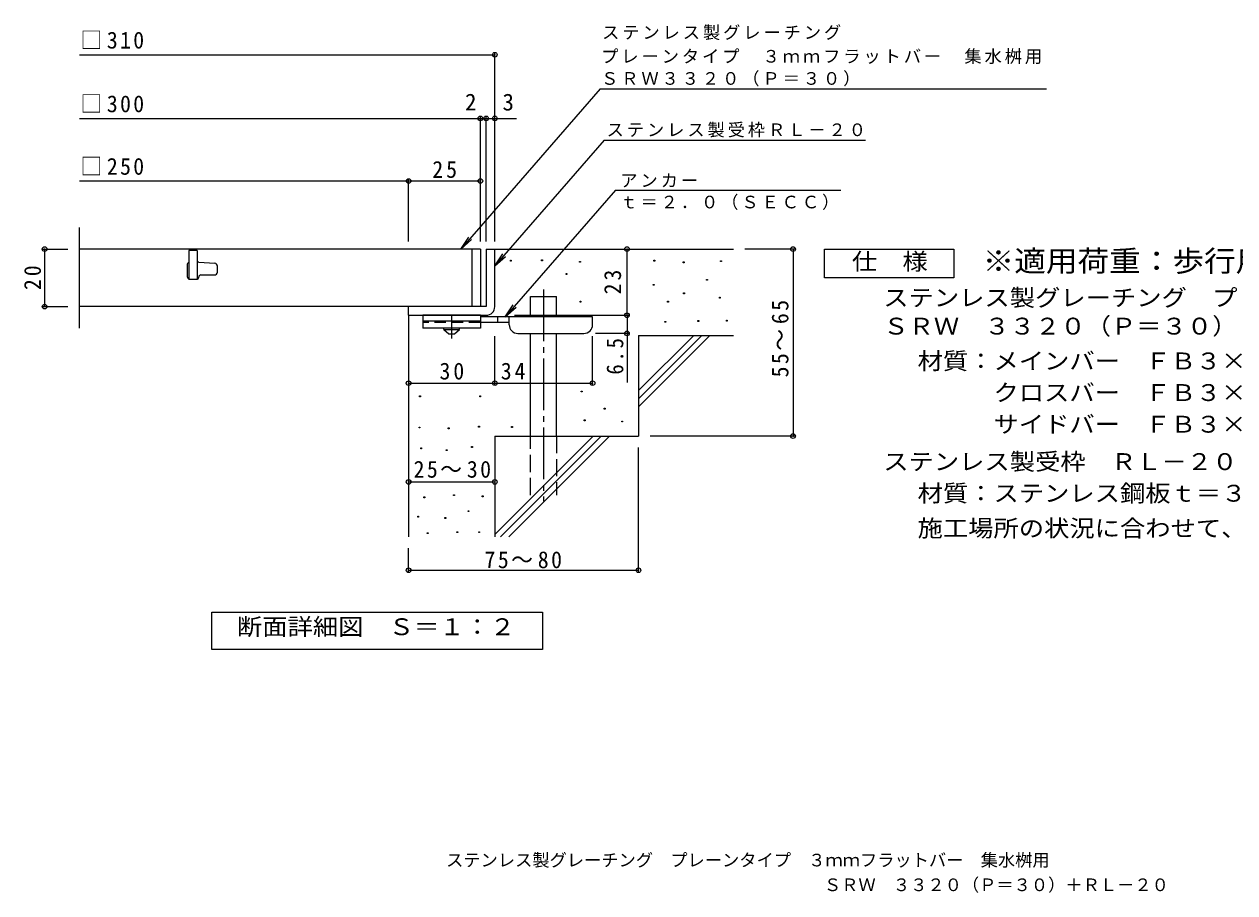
# Model space of a CAD drawing. Units: millimetres on the paper, enlarged 10 times, with parts at other scales. Extents: x -1592 to 1606, y -1369 to 1181.
# Drawn here: x -1592 to 514, y -1369 to 141 of the extents above; entities that cross this region are included whole.
import ezdxf
from ezdxf.enums import TextEntityAlignment as Align

# ---------------------------------------------------------------- set-up
doc = ezdxf.new("R2010")
doc.units = ezdxf.units.MM
doc.header["$LTSCALE"] = 10
doc.header["$PDMODE"] = 32
doc.header["$PDSIZE"] = 8
for name, pattern in [('CHAIN1', [8, 5, -1, 1, -1]), ('CHAIN2', [12, 9, -1, 1, -1]), ('DASHED2', [3, 2, -1]), ('DASHED3', [4, 3, -1])]:
    doc.linetypes.add(name, pattern=pattern)
for name, color, linetype, lineweight in [('D-0', 7, 'Continuous', 9), ('D-1', 2, 'Continuous', 9), ('D-2', 3, 'Continuous', 9), ('D-4', 7, 'Continuous', 9), ('D-5', 7, 'Continuous', 9), ('D-6', 6, 'Continuous', 9), ('D-9', 4, 'Continuous', 9)]:
    doc.layers.add(name, color=color, linetype=linetype, lineweight=lineweight)
doc.layers.add('F-5_F-5ﾚｲﾔ', color=7, linetype='Continuous')
doc.styles.add('ＭＳ ゴシック', font='')
doc.styles.get('ＭＳ ゴシック').set_extended_font_data('MS Gothic')

msp = doc.modelspace()

# ---------------------------------------------------------------- linework, layer by layer
at = {"layer": 'D-0'}
for points in [[(-746.08, -271.15), (-746.08, -269.65), (-744.58, -269.65), (-744.58, -271.15)], [(-691.94, -270.47), (-691.94, -268.97), (-690.44, -268.97), (-690.44, -270.47)], [(-625.62, -273.18), (-625.62, -271.68), (-624.12, -271.68), (-624.12, -273.18)], [(-496.36, -271.15), (-496.36, -269.65), (-494.86, -269.65), (-494.86, -271.15)], [(-445.61, -273.86), (-445.61, -272.36), (-444.11, -272.36), (-444.11, -273.86)], [(-380.64, -271.83), (-380.64, -270.33), (-379.14, -270.33), (-379.14, -271.83)], [(-649.31, -294.16), (-649.31, -292.66), (-647.81, -292.66), (-647.81, -294.16)], [(-497.72, -313.11), (-497.72, -311.61), (-496.22, -311.61), (-496.22, -313.11)], [(-405, -304.31), (-405, -302.81), (-403.5, -302.81), (-403.5, -304.31)], [(-444.93, -328), (-444.93, -326.5), (-443.43, -326.5), (-443.43, -328)], [(-382.67, -335.44), (-382.67, -333.94), (-381.17, -333.94), (-381.17, -335.44)], [(-624.94, -342.21), (-624.94, -340.71), (-623.44, -340.71), (-623.44, -342.21)], [(-472.68, -342.21), (-472.68, -340.71), (-471.18, -340.71), (-471.18, -342.21)], [(-477.41, -377.4), (-477.41, -375.9), (-475.91, -375.9), (-475.91, -377.4)], [(-419.89, -376.05), (-419.89, -374.55), (-418.39, -374.55), (-418.39, -376.05)], [(-370.49, -375.37), (-370.49, -373.87), (-368.99, -373.87), (-368.99, -375.37)], [(-904.23, -506.74), (-904.23, -505.24), (-902.73, -505.24), (-902.73, -506.74)], [(-799.54, -506.74), (-799.54, -505.24), (-798.04, -505.24), (-798.04, -506.74)], [(-622.91, -498.54), (-622.91, -497.04), (-621.41, -497.04), (-621.41, -498.54)], [(-617.5, -548.62), (-617.5, -547.12), (-616, -547.12), (-616, -548.62)], [(-582.99, -528.31), (-582.99, -526.81), (-581.49, -526.81), (-581.49, -528.31)], [(-904.99, -561.18), (-904.99, -559.68), (-903.49, -559.68), (-903.49, -561.18)], [(-854.36, -562.7), (-854.36, -561.2), (-852.86, -561.2), (-852.86, -562.7)], [(-801.45, -559.66), (-801.45, -558.16), (-799.95, -558.16), (-799.95, -559.66)], [(-744.04, -560.14), (-744.04, -558.63), (-742.54, -558.63), (-742.54, -560.14)], [(-552.53, -550.65), (-552.53, -549.15), (-551.03, -549.15), (-551.03, -550.65)], [(-901.94, -597.34), (-901.94, -595.84), (-900.44, -595.84), (-900.44, -597.34)], [(-857.79, -600.39), (-857.79, -598.89), (-856.29, -598.89), (-856.29, -600.39)], [(-813.63, -595.06), (-813.63, -593.56), (-812.13, -593.56), (-812.13, -595.06)], [(-896.62, -682.61), (-896.62, -681.11), (-895.12, -681.11), (-895.12, -682.61)], [(-844.84, -678.81), (-844.84, -677.31), (-843.34, -677.31), (-843.34, -678.81)], [(-794.98, -680.71), (-794.98, -679.21), (-793.48, -679.21), (-793.48, -680.71)], [(-907.27, -716.11), (-907.27, -714.61), (-905.77, -714.61), (-905.77, -716.11)], [(-819.72, -706.6), (-819.72, -705.09), (-818.22, -705.09), (-818.22, -706.6)], [(-860.07, -718.4), (-860.07, -716.9), (-858.57, -716.9), (-858.57, -718.4)], [(-890.91, -744.66), (-890.91, -743.16), (-889.41, -743.16), (-889.41, -744.66)], [(-839.13, -743.14), (-839.13, -741.64), (-837.63, -741.64), (-837.63, -743.14)], [(-801.07, -743.14), (-801.07, -741.64), (-799.57, -741.64), (-799.57, -743.14)]]:
    msp.add_lwpolyline(points, close=True, dxfattribs=at)
at = {"layer": 'D-1'}
for p, q in [((-788.21, -250.2), (-788.21, -350.2)), ((-788.21, -250.2), (-773.21, -250.2)), ((-773.21, -350.2), (-773.21, -250.2)), ((-788.21, -350.2), (-923.21, -350.2)), ((-923.21, -365.2), (-923.21, -350.2)), ((-923.21, -365.2), (-793.21, -365.2)), ((-793.21, -365.2), (-788.21, -365.2))]:
    msp.add_line(p, q, dxfattribs=at)
msp.add_arc((-788.21, -350.2), 15, 270, 0, dxfattribs=at)
at = {"layer": 'D-2'}
for p, q in [((-1495.88, -387.7), (-1495.88, -212.7)), ((-798.21, -250.2), (-1495.88, -250.2)), ((-813.21, -250.2), (-813.21, -350.2)), ((-798.21, -250.2), (-798.21, -350.2)), ((-1290.71, -252.7), (-1290.71, -302.7)), ((-1288.4, -272.7), (-1290.71, -272.7)), ((-1288.02, -272.72), (-1260.32, -274.85)), ((-1308.21, -277.7), (-1308.21, -297.7)), ((-1255.71, -290.2), (-1255.71, -279.83)), ((-1305.71, -302.7), (-1290.71, -302.7)), ((-1284.46, -295.2), (-1260.71, -295.2)), ((-798.21, -350.2), (-1495.88, -350.2))]:
    msp.add_line(p, q, dxfattribs=at)
msp.add_lwpolyline([(-1290.71, -252.7), (-1305.71, -252.7), (-1305.71, -302.7)], dxfattribs=at)
for centre, radius, start, end in [((-1303.21, -277.7), 5, 120.0009, 180), ((-1288.4, -277.7), 5, 85.60144, 89.99998), ((-1260.71, -290.2), 5, 270, 0), ((-1260.71, -279.83), 5, 0, 85.60141), ((-1303.21, -297.7), 5, 180, 270), ((-1291.96, -298.95), 3.75, 270, 0), ((-1284.46, -298.95), 3.75, 90, 180)]:
    msp.add_arc(centre, radius, start, end, dxfattribs=at)
at = {"layer": 'D-4'}
for p, q in [((-1495.88, 87.66), (-773.21, 87.66)), ((-773.21, -237.25), (-773.21, 90.67)), ((-798.21, -237.25), (-798.21, -20.03)), ((-788.21, -237.25), (-788.21, -20.03)), ((-1495.88, -23.03), (-798.21, -23.03)), ((-798.21, -23.03), (-793.21, -23.03)), ((-793.21, -23.03), (-735.55, -23.03)), ((-1495.88, -131.78), (-923.21, -131.78)), ((-923.21, -237.25), (-923.21, -128.78)), ((-923.21, -131.78), (-798.21, -131.78)), ((-1559.28, -250.2), (-1515.88, -250.2)), ((-1556.28, -250.2), (-1556.28, -350.2)), ((-543.24, -365.2), (-543.24, -250.2)), ((-251.45, -250.2), (-338.21, -250.2)), ((-254.45, -250.2), (-254.45, -575.2)), ((-1559.28, -350.2), (-1515.88, -350.2)), ((-739.2, -365.2), (-540.24, -365.2)), ((-543.24, -365.2), (-543.24, -481.95)), ((-540.24, -396.7), (-598.2, -396.7)), ((-773.2, -486.3), (-773.2, -401.7)), ((-603.2, -486.3), (-603.2, -401.7)), ((-251.45, -575.2), (-503.21, -575.2)), ((-523.21, -811.55), (-523.21, -595.2)), ((-923.21, -654.96), (-773.21, -654.96)), ((-923.21, -811.55), (-923.21, -770.2)), ((-923.21, -808.55), (-523.21, -808.55))]:
    msp.add_line(p, q, dxfattribs=at)
msp.add_lwpolyline([(-923.2, -483.3), (-773.2, -483.3), (-603.2, -483.3)], dxfattribs=at)
for p in [(-773.21, 87.66), (-798.21, -23.03), (-788.21, -23.03), (-773.21, -23.03), (-923.21, -131.78), (-798.21, -131.78), (-1556.28, -250.2), (-543.24, -250.2), (-254.45, -250.2), (-1556.28, -350.2), (-543.24, -365.2), (-543.24, -396.7), (-923.2, -483.3), (-773.2, -483.3), (-603.2, -483.3), (-254.45, -575.2), (-923.21, -654.96), (-773.21, -654.96), (-923.21, -808.55), (-523.21, -808.55)]:
    msp.add_point(p, dxfattribs=at)
at = {"layer": 'D-5'}
for p, q in [((-589.95, 28.42), (-74.7, 28.42)), ((-74.7, 28.42), (186.21, 28.42)), ((-583.12, -60.96), (-128.52, -60.96)), ((-563.51, -147.59), (-755.09, -367.7)), ((-563.51, -147.59), (-171.47, -147.59)), ((-832.44, -250.2), (-813.71, -233.65)), ((-773.21, -279.37), (-759.4, -258.53)), ((-755.09, -367.7), (-741.28, -346.86)), ((-755.09, -367.7), (-736.35, -351.15))]:
    msp.add_line(p, q, dxfattribs=at)
for points in [[(-589.95, 28.42), (-832.44, -250.2), (-818.63, -229.36)], [(-583.12, -60.96), (-773.21, -279.37), (-754.47, -262.81)]]:
    msp.add_lwpolyline(points, dxfattribs=at)
for points in [[(-199.64, -300.2), (-199.64, -250.2), (25.36, -250.2), (25.36, -300.2)], [(-1265.2, -946.14), (-1265.2, -881.14), (-690.2, -881.14), (-690.2, -946.14)]]:
    msp.add_lwpolyline(points, close=True, dxfattribs=at)
at = {"layer": 'D-6'}
for p, q in [((-773.21, -250.2), (-358.21, -250.2)), ((-710.91, -367.7), (-710.91, -332.7)), ((-710.91, -332.7), (-665.91, -332.7)), ((-665.91, -367.7), (-665.91, -332.7)), ((-923.21, -365.2), (-923.21, -750.2)), ((-710.91, -575.2), (-710.91, -396.7)), ((-665.91, -575.2), (-665.91, -396.7)), ((-523.21, -496.21), (-427.2, -400.2)), ((-523.21, -400.2), (-358.21, -400.2)), ((-523.21, -510.35), (-413.06, -400.2)), ((-523.21, -400.2), (-523.21, -575.2)), ((-523.21, -524.49), (-398.92, -400.2)), ((-773.21, -575.2), (-773.21, -750.2)), ((-773.21, -575.2), (-523.21, -575.2)), ((-773.21, -746.21), (-602.2, -575.2)), ((-763.06, -750.2), (-588.06, -575.2)), ((-748.92, -750.2), (-573.92, -575.2))]:
    msp.add_line(p, q, dxfattribs=at)
at = {"layer": 'D-6', "linetype": 'CHAIN2'}
msp.add_line((-688.41, -320.39), (-688.41, -688.53), dxfattribs=at)
at = {"layer": 'D-6', "linetype": 'DASHED3'}
for p, q in [((-710.91, -677.7), (-710.91, -575.2)), ((-665.91, -575.2), (-665.91, -677.7))]:
    msp.add_line(p, q, dxfattribs=at)
at = {"layer": 'D-9', "color": 3}
for p, q in [((-898.2, -365.2), (-898.2, -387.7)), ((-798.2, -365.2), (-898.2, -365.2)), ((-798.2, -375.2), (-898.2, -375.2)), ((-798.2, -365.2), (-798.2, -387.7)), ((-798.2, -387.7), (-898.2, -387.7))]:
    msp.add_line(p, q, dxfattribs=at)
at = {"layer": 'D-9', "color": 3, "linetype": 'DASHED2'}
msp.add_line((-798.2, -377.7), (-898.2, -377.7), dxfattribs=at)
at = {"layer": 'D-9', "linetype": 'CHAIN1'}
msp.add_line((-848.2, -405.44), (-848.2, -365.2), dxfattribs=at)
at = {"layer": 'D-9'}
for p, q in [((-603.2, -367.7), (-798.2, -367.7)), ((-748.17, -377.7), (-798.2, -377.7)), ((-768.2, -377.7), (-768.2, -367.7)), ((-748.2, -381.7), (-748.2, -367.7)), ((-603.2, -381.7), (-603.2, -367.7)), ((-733.2, -396.7), (-618.2, -396.7))]:
    msp.add_line(p, q, dxfattribs=at)
at = {"layer": 'D-9', "color": 2}
for p, q in [((-861.95, -390.2), (-861.95, -387.7)), ((-861.95, -390.2), (-853.2, -397.7)), ((-861.95, -390.2), (-834.45, -390.2)), ((-853.2, -397.7), (-843.2, -397.7)), ((-843.2, -397.7), (-834.45, -390.2)), ((-834.45, -390.2), (-834.45, -387.7))]:
    msp.add_line(p, q, dxfattribs=at)
at = {"layer": 'D-9'}
for centre, start, end in [((-733.2, -381.7), 180, 270), ((-618.2, -381.7), 270, 0)]:
    msp.add_arc(centre, 15, start, end, dxfattribs=at)

# ---------------------------------------------------------------- texts
at = {"layer": 'D-4', "color": 2, "style": 'ＭＳ ゴシック'}
for s, p in [('2', (-825.05, -18.03)), ('3', (-759.91, -18.03))]:
    msp.add_text(s, height=29.33, dxfattribs=at).set_placement(p, align=Align.BOTTOM_LEFT)
at = {"layer": 'D-4', "color": 2, "char_height": 29.33, "attachment_point": 7, "style": 'ＭＳ ゴシック'}
for s, insert in [('\\T1.21;\\W0.95;□310', (-1494.01, 97.66)), ('\\T1.21;\\W0.95;□300', (-1494.01, -13.03)), ('\\T1.21;\\W0.95;□250', (-1494.01, -121.78)), ('\\T1.27;\\W0.95;25', (-881.96, -126.78)), ('\\T1.27;\\W0.95;30', (-869.45, -477.3)), ('\\T1.27;\\W0.95;34', (-762.83, -477.3)), ('\\T1.22;\\W0.95;25～30', (-914.46, -648.05)), ('\\T1.22;\\W0.95;75～80', (-791.08, -805.28))]:
    msp.add_mtext(s, dxfattribs=dict(at, insert=insert))
at = {"layer": 'D-4', "color": 2, "char_height": 29.33, "attachment_point": 7, "rotation": 90, "style": 'ＭＳ ゴシック'}
for s, insert in [('\\T1.27;\\W0.95;20', (-1562.28, -321.45)), ('\\T1.27;\\W0.95;23', (-553.24, -328.95)), ('\\T1.22;\\W0.95;55～65', (-262.05, -473.21)), ('\\T1.27;\\W0.9;6.5', (-549.24, -468.4))]:
    msp.add_mtext(s, dxfattribs=dict(at, insert=insert))
at = {"layer": 'D-5', "color": 3, "style": 'ＭＳ ゴシック', "width": 1.1}
msp.add_text('※適用荷重：歩行用', height=36.66, dxfattribs=at).set_placement((75.36, -300.2), align=Align.BOTTOM_LEFT)
at = {"layer": 'D-5', "color": 2, "style": 'ＭＳ ゴシック', "width": 1.1}
for s, p in [('仕\u3000様', (-152.14, -295.2)), ('ステンレス製グレーチング\u3000プレーンタイプ\u3000３ｍｍフラットバー\u3000集水桝用', (-97.55, -358.12)), ('ＳＲＷ\u3000３３２０（Ｐ＝３０）', (-97.55, -407.58)), ('材質：メインバー\u3000ＦＢ３×２０（ＳＵＳ３０４）', (-37.84, -468.12)), ('\u3000\u3000\u3000クロスバー\u3000ＦＢ３×１０（ＳＵＳ３０４）', (-37.84, -523.12)), ('\u3000\u3000\u3000サイドバー\u3000ＦＢ３×２０（ＳＵＳ３０４）', (-37.84, -578.12)), ('ステンレス製受枠\u3000ＲＬ－２０（四方枠）', (-97.55, -643.12)), ('材質：ステンレス鋼板ｔ＝３．０（ＳＵＳ３０４）', (-37.84, -698.12)), ('施工場所の状況に合わせて、アンカーをプライヤー等で折り曲げてご使用ください。', (-37.84, -758.97)), ('断面詳細図\u3000Ｓ＝１：２', (-1221.78, -930.17))]:
    msp.add_text(s, height=29.33, dxfattribs=at).set_placement(p, align=Align.BOTTOM_LEFT)
at = {"layer": 'D-5', "char_height": 21.99, "attachment_point": 7, "style": 'ＭＳ ゴシック'}
for s, insert in [('\\T1.17;ステンレス製グレーチング', (-586.63, 113.09)), ('\\T1.17;プレーンタイプ\u3000３ｍｍフラットバー\u3000集水桝用', (-588.18, 71.43)), ('\\T1.17;ＳＲＷ３３２０（Ｐ＝３０）', (-588.4, 32.62)), ('\\T1.17;ステンレス製受枠ＲＬ－２０', (-578.73, -56.2)), ('\\T1.17;アンカー', (-554.9, -142.93)), ('\\T1.17;ｔ＝２．０（ＳＥＣＣ）', (-554.9, -182.24))]:
    msp.add_mtext(s, dxfattribs=dict(at, insert=insert))
at = {"layer": 'F-5_F-5ﾚｲﾔ', "style": 'ＭＳ ゴシック'}
for s, p in [('ステンレス製グレーチング\u3000プレーンタイプ\u3000３ｍｍフラットバー\u3000集水桝用', (-857.9, -1329.93)), ('ＳＲＷ\u3000３３２０（Ｐ＝３０）＋ＲＬ－２０', (-200.69, -1372.91))]:
    msp.add_text(s, height=21.99, dxfattribs=at).set_placement(p, align=Align.BOTTOM_LEFT)

doc.saveas('drawing.dxf')
